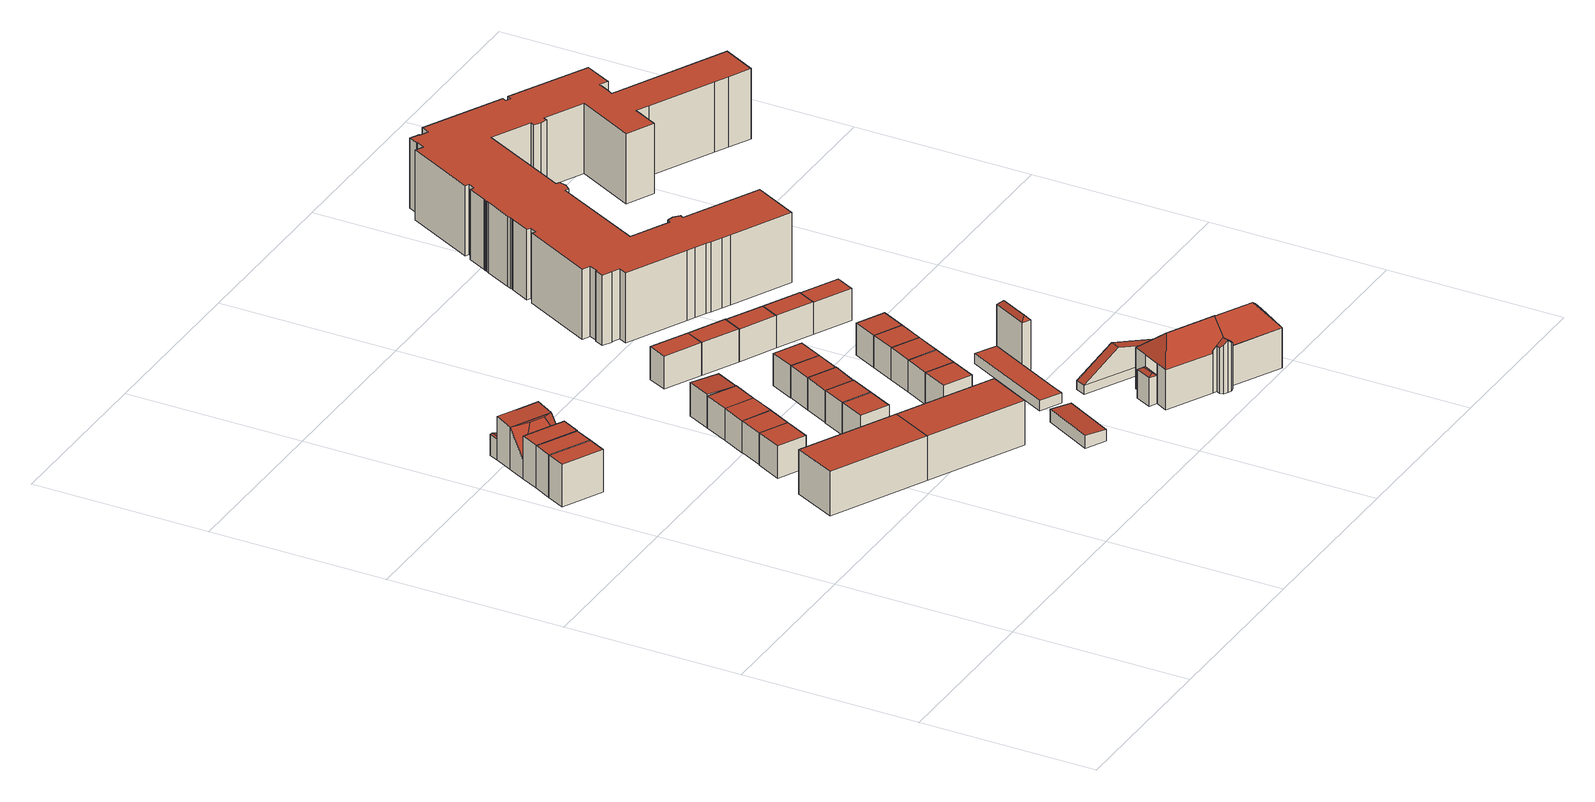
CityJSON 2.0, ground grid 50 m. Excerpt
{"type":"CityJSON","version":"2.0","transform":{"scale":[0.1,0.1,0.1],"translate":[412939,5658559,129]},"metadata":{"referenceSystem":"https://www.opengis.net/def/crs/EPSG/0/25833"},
"CityObjects":{
"building1":{"type":"Building","attributes":{"Dachtyp_tdc":"tdcPolyFlatRoof","Gemeindeschluessel":14612000,"Dachneigung":0,"QualitaetDacherkennung":31,"Geometrietyp2DReferenz":"3000","measuredHeight":12.28,"function":"31001_9998","roofType":"1000"},"geometry":[{"type":"Solid","lod":"2","boundaries":[[[[0,1,2,3]],[[1,4,5,2]],[[4,6,7,5]],[[6,0,3,7]],[[6,4,1,0]],[[3,2,5,7]]]],"semantics":{"surfaces":[{"type":"WallSurface"},{"type":"RoofSurface"},{"type":"GroundSurface"}],"values":[[0,0,0,0,1,2]]}}]},
"building2":{"type":"Building","attributes":{"Dachtyp_tdc":"tdcPolyFlatRoof","Gemeindeschluessel":14612000,"Dachneigung":0,"QualitaetDacherkennung":50,"Geometrietyp2DReferenz":"3000","measuredHeight":12.31,"function":"31001_9998","roofType":"1000"},"geometry":[{"type":"Solid","lod":"2","boundaries":[[[[8,0,3,9]],[[0,6,7,3]],[[6,10,11,7]],[[10,8,9,11]],[[10,6,0,8]],[[9,3,7,11]]]],"semantics":{"surfaces":[{"type":"WallSurface"},{"type":"RoofSurface"},{"type":"GroundSurface"}],"values":[[0,0,0,0,1,2]]}}]},
"building3":{"type":"Building","attributes":{"Dachtyp_tdc":"tdcPolyFlatRoof","Gemeindeschluessel":14612000,"Dachneigung":0,"QualitaetDacherkennung":34,"Geometrietyp2DReferenz":"3000","measuredHeight":12.39,"function":"31001_9998","roofType":"1000"},"geometry":[{"type":"Solid","lod":"2","boundaries":[[[[12,13,9,14]],[[13,15,11,9]],[[15,16,17,11]],[[16,12,14,17]],[[16,15,13,12]],[[14,9,11,17]]]],"semantics":{"surfaces":[{"type":"WallSurface"},{"type":"RoofSurface"},{"type":"GroundSurface"}],"values":[[0,0,0,0,1,2]]}}]},
"building4":{"type":"Building","attributes":{"Dachtyp_tdc":"tdcHipRoof","Gemeindeschluessel":14612000,"Dachneigung":64.22,"QualitaetDacherkennung":22,"Geometrietyp2DReferenz":"3000","measuredHeight":12.96,"function":"31001_9998","roofType":"3200"},"geometry":[{"type":"Solid","lod":"2","boundaries":[[[[18,19,17,14]],[[19,20,21,17]],[[20,22,23,21]],[[22,18,14,23]],[[20,19,24]],[[18,22,25]],[[19,18,25,24]],[[22,20,24,25]],[[14,17,21,23]]]],"semantics":{"surfaces":[{"type":"WallSurface"},{"type":"RoofSurface"},{"type":"GroundSurface"}],"values":[[0,0,0,0,1,1,1,1,2]]}}]},
"building5":{"type":"Building","attributes":{"Gemeindeschluessel":14612000,"Geometrietyp2DReferenz":"3000","function":"31001_9998","roofType":"9999"},"children":["building5-1","building5-2"]},
"building5-1":{"type":"BuildingPart","attributes":{"Dachtyp_tdc":"tdcPolyFlatRoof","Dachneigung":4.49,"QualitaetDacherkennung":57,"Geometrietyp2DReferenz":"3000","measuredHeight":12.61,"roofType":"2100"},"parents":["building5"],"geometry":[{"type":"MultiSurface","lod":"2","boundaries":[[[20,26,27,28,21]],[[29,30,31,32,33]],[[30,22,23,31]],[[22,20,21,23]],[[22,30,29,26,20]],[[21,28,32,31,23]]],"semantics":{"surfaces":[{"type":"WallSurface"},{"type":"RoofSurface"},{"type":"GroundSurface"}],"values":[0,0,0,0,1,2]}}]},
"building5-2":{"type":"BuildingPart","attributes":{"Dachtyp_tdc":"tdcGableRoof","Dachneigung":18.9,"QualitaetDacherkennung":33,"Geometrietyp2DReferenz":"3000","measuredHeight":6.35,"roofType":"3100"},"parents":["building5"],"geometry":[{"type":"MultiSurface","lod":"2","boundaries":[[[27,34,35,28]],[[34,36,37,35]],[[36,33,32,37]],[[36,34,38]],[[34,27,39,38]],[[33,36,38,39]],[[28,35,37,32]]],"semantics":{"surfaces":[{"type":"WallSurface"},{"type":"RoofSurface"},{"type":"GroundSurface"}],"values":[0,0,0,0,1,1,2]}}]},
"building6":{"type":"Building","attributes":{"Dachtyp_tdc":"tdcPolyFlatRoof","Gemeindeschluessel":14612000,"Dachneigung":0,"QualitaetDacherkennung":75,"Geometrietyp2DReferenz":"3000","measuredHeight":12.89,"function":"31001_9998","roofType":"1000"},"geometry":[{"type":"Solid","lod":"2","boundaries":[[[[40,41,42,43]],[[41,44,45,42]],[[44,46,47,45]],[[46,40,43,47]],[[46,44,41,40]],[[43,42,45,47]]]],"semantics":{"surfaces":[{"type":"WallSurface"},{"type":"RoofSurface"},{"type":"GroundSurface"}],"values":[[0,0,0,0,1,2]]}}]},
"building7":{"type":"Building","attributes":{"Dachtyp_tdc":"tdcPolyFlatRoof","Gemeindeschluessel":14612000,"Dachneigung":0,"QualitaetDacherkennung":45,"Geometrietyp2DReferenz":"3000","measuredHeight":9.41,"function":"31001_9998","roofType":"1000"},"geometry":[{"type":"Solid","lod":"2","boundaries":[[[[48,49,50,51]],[[49,52,53,50]],[[52,54,55,53]],[[54,48,51,55]],[[54,52,49,48]],[[51,50,53,55]]]],"semantics":{"surfaces":[{"type":"WallSurface"},{"type":"RoofSurface"},{"type":"GroundSurface"}],"values":[[0,0,0,0,1,2]]}}]},
"building8":{"type":"Building","attributes":{"Dachtyp_tdc":"tdcPolyFlatRoof","Gemeindeschluessel":14612000,"Dachneigung":0,"QualitaetDacherkennung":50,"Geometrietyp2DReferenz":"3000","measuredHeight":9.24,"function":"31001_9998","roofType":"1000"},"geometry":[{"type":"Solid","lod":"2","boundaries":[[[[56,48,57,58]],[[48,54,59,57]],[[54,60,61,59]],[[60,56,58,61]],[[60,54,48,56]],[[58,57,59,61]]]],"semantics":{"surfaces":[{"type":"WallSurface"},{"type":"RoofSurface"},{"type":"GroundSurface"}],"values":[[0,0,0,0,1,2]]}}]},
"building9":{"type":"Building","attributes":{"Dachtyp_tdc":"tdcPolyFlatRoof","Gemeindeschluessel":14612000,"Dachneigung":0,"QualitaetDacherkennung":49,"Geometrietyp2DReferenz":"3000","measuredHeight":9.34,"function":"31001_9998","roofType":"1000"},"geometry":[{"type":"Solid","lod":"2","boundaries":[[[[62,63,64,65]],[[66,60,56,67]],[[67,56,63,62]],[[56,60,64,63]],[[60,66,65,64]],[[66,67,62,65]]]],"semantics":{"surfaces":[{"type":"GroundSurface"},{"type":"RoofSurface"},{"type":"WallSurface"}],"values":[[0,1,2,2,2,2]]}}]},
"building10":{"type":"Building","attributes":{"Dachtyp_tdc":"tdcPolyFlatRoof","Gemeindeschluessel":14612000,"Dachneigung":0,"QualitaetDacherkennung":47,"Geometrietyp2DReferenz":"3000","measuredHeight":9.35,"function":"31001_9998","roofType":"1000"},"geometry":[{"type":"Solid","lod":"2","boundaries":[[[[68,67,62,69]],[[67,66,65,62]],[[66,70,71,65]],[[70,68,69,71]],[[70,66,67,68]],[[69,62,65,71]]]],"semantics":{"surfaces":[{"type":"WallSurface"},{"type":"RoofSurface"},{"type":"GroundSurface"}],"values":[[0,0,0,0,1,2]]}}]},
"building11":{"type":"Building","attributes":{"Dachtyp_tdc":"tdcPolyFlatRoof","Gemeindeschluessel":14612000,"Dachneigung":0,"QualitaetDacherkennung":71,"Geometrietyp2DReferenz":"3000","measuredHeight":12.89,"function":"31001_9998","roofType":"1000"},"geometry":[{"type":"Solid","lod":"2","boundaries":[[[[72,73,74,75]],[[73,41,42,74]],[[41,40,43,42]],[[40,72,75,43]],[[40,41,73,72]],[[75,74,42,43]]]],"semantics":{"surfaces":[{"type":"WallSurface"},{"type":"RoofSurface"},{"type":"GroundSurface"}],"values":[[0,0,0,0,1,2]]}}]},
"building12":{"type":"Building","attributes":{"Dachtyp_tdc":"tdcPolyFlatRoof","Gemeindeschluessel":14612000,"Dachneigung":0,"QualitaetDacherkennung":47,"Geometrietyp2DReferenz":"3000","measuredHeight":9.44,"function":"31001_9998","roofType":"1000"},"geometry":[{"type":"Solid","lod":"2","boundaries":[[[[76,77,78,79]],[[77,80,81,78]],[[80,82,83,81]],[[82,76,79,83]],[[82,80,77,76]],[[79,78,81,83]]]],"semantics":{"surfaces":[{"type":"WallSurface"},{"type":"RoofSurface"},{"type":"GroundSurface"}],"values":[[0,0,0,0,1,2]]}}]},
"building13":{"type":"Building","attributes":{"Dachtyp_tdc":"tdcPolyFlatRoof","Gemeindeschluessel":14612000,"Dachneigung":2.86,"QualitaetDacherkennung":45,"Geometrietyp2DReferenz":"3000","measuredHeight":9.7,"function":"31001_9998","roofType":"2100"},"geometry":[{"type":"Solid","lod":"2","boundaries":[[[[84,85,71,69]],[[85,86,87,71]],[[86,88,89,87]],[[88,84,69,89]],[[88,86,85,84]],[[69,71,87,89]]]],"semantics":{"surfaces":[{"type":"WallSurface"},{"type":"RoofSurface"},{"type":"GroundSurface"}],"values":[[0,0,0,0,1,2]]}}]},
"building14":{"type":"Building","attributes":{"Dachtyp_tdc":"tdcPolyFlatRoof","Gemeindeschluessel":14612000,"Dachneigung":0,"QualitaetDacherkennung":49,"Geometrietyp2DReferenz":"3000","measuredHeight":9.37,"function":"31001_9998","roofType":"1000"},"geometry":[{"type":"Solid","lod":"2","boundaries":[[[[90,76,79,91]],[[76,82,83,79]],[[82,92,93,83]],[[92,90,91,93]],[[92,82,76,90]],[[91,79,83,93]]]],"semantics":{"surfaces":[{"type":"WallSurface"},{"type":"RoofSurface"},{"type":"GroundSurface"}],"values":[[0,0,0,0,1,2]]}}]},
"building15":{"type":"Building","attributes":{"Dachtyp_tdc":"tdcPolyFlatRoof","Gemeindeschluessel":14612000,"Dachneigung":2.81,"QualitaetDacherkennung":53,"Geometrietyp2DReferenz":"3000","measuredHeight":9.51,"function":"31001_9998","roofType":"2100"},"geometry":[{"type":"Solid","lod":"2","boundaries":[[[[94,95,96,97]],[[95,98,99,96]],[[98,100,101,99]],[[100,94,97,101]],[[100,98,95,94]],[[97,96,99,101]]]],"semantics":{"surfaces":[{"type":"WallSurface"},{"type":"RoofSurface"},{"type":"GroundSurface"}],"values":[[0,0,0,0,1,2]]}}]},
"building16":{"type":"Building","attributes":{"Dachtyp_tdc":"tdcPolyFlatRoof","Gemeindeschluessel":14612000,"Dachneigung":3.16,"QualitaetDacherkennung":84,"Geometrietyp2DReferenz":"3000","measuredHeight":3.71,"function":"31001_9998","roofType":"2100"},"geometry":[{"type":"Solid","lod":"2","boundaries":[[[[102,103,104,105]],[[103,106,107,104]],[[106,108,109,107]],[[108,102,105,109]],[[108,106,103,102]],[[105,104,107,109]]]],"semantics":{"surfaces":[{"type":"WallSurface"},{"type":"RoofSurface"},{"type":"GroundSurface"}],"values":[[0,0,0,0,1,2]]}}]},
"building17":{"type":"Building","attributes":{"Dachtyp_tdc":"tdcPolyFlatRoof","Gemeindeschluessel":14612000,"Dachneigung":0,"QualitaetDacherkennung":49,"Geometrietyp2DReferenz":"3000","measuredHeight":9.36,"function":"31001_9998","roofType":"1000"},"geometry":[{"type":"Solid","lod":"2","boundaries":[[[[110,111,97,112]],[[111,113,101,97]],[[113,114,115,101]],[[114,110,112,115]],[[114,113,111,110]],[[112,97,101,115]]]],"semantics":{"surfaces":[{"type":"WallSurface"},{"type":"RoofSurface"},{"type":"GroundSurface"}],"values":[[0,0,0,0,1,2]]}}]},
"building18":{"type":"Building","attributes":{"Dachtyp_tdc":"tdcPolyFlatRoof","Gemeindeschluessel":14612000,"Dachneigung":0,"QualitaetDacherkennung":48,"Geometrietyp2DReferenz":"3000","measuredHeight":9.39,"function":"31001_9998","roofType":"1000"},"geometry":[{"type":"Solid","lod":"2","boundaries":[[[[116,117,118,119]],[[117,120,121,118]],[[120,122,123,121]],[[122,116,119,123]],[[122,120,117,116]],[[119,118,121,123]]]],"semantics":{"surfaces":[{"type":"WallSurface"},{"type":"RoofSurface"},{"type":"GroundSurface"}],"values":[[0,0,0,0,1,2]]}}]},
"building19":{"type":"Building","attributes":{"Dachtyp_tdc":"tdcPolyFlatRoof","Gemeindeschluessel":14612000,"Dachneigung":0,"QualitaetDacherkennung":58,"Geometrietyp2DReferenz":"3000","measuredHeight":9.55,"function":"31001_9998","roofType":"1000"},"geometry":[{"type":"Solid","lod":"2","boundaries":[[[[124,125,126,127]],[[125,128,129,126]],[[128,130,131,129]],[[130,124,127,131]],[[130,128,125,124]],[[127,126,129,131]]]],"semantics":{"surfaces":[{"type":"WallSurface"},{"type":"RoofSurface"},{"type":"GroundSurface"}],"values":[[0,0,0,0,1,2]]}}]},
"building20":{"type":"Building","attributes":{"Dachtyp_tdc":"tdcPolyFlatRoof","Gemeindeschluessel":14612000,"Dachneigung":0,"QualitaetDacherkennung":49,"Geometrietyp2DReferenz":"3000","measuredHeight":9.39,"function":"31001_9998","roofType":"1000"},"geometry":[{"type":"Solid","lod":"2","boundaries":[[[[132,110,133,134]],[[110,114,135,133]],[[114,136,137,135]],[[136,132,134,137]],[[136,114,110,132]],[[134,133,135,137]]]],"semantics":{"surfaces":[{"type":"WallSurface"},{"type":"RoofSurface"},{"type":"GroundSurface"}],"values":[[0,0,0,0,1,2]]}}]},
"building21":{"type":"Building","attributes":{"Dachtyp_tdc":"tdcPolyFlatRoof","Gemeindeschluessel":14612000,"Dachneigung":0,"QualitaetDacherkennung":50,"Geometrietyp2DReferenz":"3000","measuredHeight":9.3,"function":"31001_9998","roofType":"1000"},"geometry":[{"type":"Solid","lod":"2","boundaries":[[[[138,116,139,140]],[[116,122,141,139]],[[122,142,143,141]],[[142,138,140,143]],[[142,122,116,138]],[[140,139,141,143]]]],"semantics":{"surfaces":[{"type":"WallSurface"},{"type":"RoofSurface"},{"type":"GroundSurface"}],"values":[[0,0,0,0,1,2]]}}]},
"building22":{"type":"Building","attributes":{"Dachtyp_tdc":"tdcPolyFlatRoof","Gemeindeschluessel":14612000,"Dachneigung":0,"QualitaetDacherkennung":55,"Geometrietyp2DReferenz":"3000","measuredHeight":9.51,"function":"31001_9998","roofType":"1000"},"geometry":[{"type":"Solid","lod":"2","boundaries":[[[[144,145,146,147]],[[145,125,126,146]],[[125,124,127,126]],[[124,144,147,127]],[[124,125,145,144]],[[147,146,126,127]]]],"semantics":{"surfaces":[{"type":"WallSurface"},{"type":"RoofSurface"},{"type":"GroundSurface"}],"values":[[0,0,0,0,1,2]]}}]},
"building23":{"type":"Building","attributes":{"Dachtyp_tdc":"tdcPolyFlatRoof","Gemeindeschluessel":14612000,"Dachneigung":0,"QualitaetDacherkennung":49,"Geometrietyp2DReferenz":"3000","measuredHeight":9.3,"function":"31001_9998","roofType":"1000"},"geometry":[{"type":"Solid","lod":"2","boundaries":[[[[148,138,140,149]],[[138,142,143,140]],[[142,150,151,143]],[[150,148,149,151]],[[150,142,138,148]],[[149,140,143,151]]]],"semantics":{"surfaces":[{"type":"WallSurface"},{"type":"RoofSurface"},{"type":"GroundSurface"}],"values":[[0,0,0,0,1,2]]}}]},
"building24":{"type":"Building","attributes":{"Dachtyp_tdc":"tdcPolyFlatRoof","Gemeindeschluessel":14612000,"Dachneigung":0,"QualitaetDacherkennung":70,"Geometrietyp2DReferenz":"3000","measuredHeight":3.07,"function":"31001_9998","roofType":"1000"},"geometry":[{"type":"Solid","lod":"2","boundaries":[[[[152,153,154,155]],[[153,156,157,154]],[[156,158,159,157]],[[158,160,161,159]],[[160,162,163,161]],[[162,164,165,163]],[[164,166,167,165]],[[166,152,155,167]],[[166,164,162,160,158,156,153,152]],[[155,154,157,159,161,163,165,167]]]],"semantics":{"surfaces":[{"type":"WallSurface"},{"type":"RoofSurface"},{"type":"GroundSurface"}],"values":[[0,0,0,0,0,0,0,0,1,2]]}}]},
"building25":{"type":"Building","attributes":{"Dachtyp_tdc":"tdcPolyFlatRoof","Gemeindeschluessel":14612000,"Dachneigung":0,"QualitaetDacherkennung":50,"Geometrietyp2DReferenz":"3000","measuredHeight":9.28,"function":"31001_9998","roofType":"1000"},"geometry":[{"type":"Solid","lod":"2","boundaries":[[[[168,148,149,169]],[[148,150,151,149]],[[150,170,171,151]],[[170,168,169,171]],[[170,150,148,168]],[[169,149,151,171]]]],"semantics":{"surfaces":[{"type":"WallSurface"},{"type":"RoofSurface"},{"type":"GroundSurface"}],"values":[[0,0,0,0,1,2]]}}]},
"building26":{"type":"Building","attributes":{"Dachtyp_tdc":"tdcPolyFlatRoof","Gemeindeschluessel":14612000,"Dachneigung":0,"QualitaetDacherkennung":62,"Geometrietyp2DReferenz":"3000","measuredHeight":9.38,"function":"31001_9998","roofType":"1000"},"geometry":[{"type":"Solid","lod":"2","boundaries":[[[[172,173,174,175]],[[173,176,146,174]],[[176,177,147,146]],[[177,172,175,147]],[[177,176,173,172]],[[175,174,146,147]]]],"semantics":{"surfaces":[{"type":"WallSurface"},{"type":"RoofSurface"},{"type":"GroundSurface"}],"values":[[0,0,0,0,1,2]]}}]},
"building27":{"type":"Building","attributes":{"Dachtyp_tdc":"tdcPolyFlatRoof","Gemeindeschluessel":14612000,"Dachneigung":0,"QualitaetDacherkennung":48,"Geometrietyp2DReferenz":"3000","measuredHeight":9.33,"function":"31001_9998","roofType":"1000"},"geometry":[{"type":"Solid","lod":"2","boundaries":[[[[178,168,169,179]],[[168,170,171,169]],[[170,180,181,171]],[[180,178,179,181]],[[180,170,168,178]],[[179,169,171,181]]]],"semantics":{"surfaces":[{"type":"WallSurface"},{"type":"RoofSurface"},{"type":"GroundSurface"}],"values":[[0,0,0,0,1,2]]}}]},
"building28":{"type":"Building","attributes":{"Dachtyp_tdc":"tdcFreeFormRoof","Gemeindeschluessel":14612000,"Dachneigung":45.06,"QualitaetDacherkennung":8,"Geometrietyp2DReferenz":"3000","measuredHeight":15.59,"function":"31001_9998","roofType":"5000"},"geometry":[{"type":"Solid","lod":"2","boundaries":[[[[182,183,184,185]],[[183,186,187,184]],[[186,188,189,187]],[[188,182,185,189]],[[190,191,188,186]],[[190,186,183]],[[191,190,183,182]],[[191,182,188]],[[185,184,187,189]]]],"semantics":{"surfaces":[{"type":"WallSurface"},{"type":"RoofSurface"},{"type":"GroundSurface"}],"values":[[0,0,0,0,1,1,1,1,2]]}}]},
"building29":{"type":"Building","attributes":{"Dachtyp_tdc":"tdcPolyFlatRoof","Gemeindeschluessel":14612000,"Dachneigung":0,"QualitaetDacherkennung":62,"Geometrietyp2DReferenz":"3000","measuredHeight":9.37,"function":"31001_9998","roofType":"1000"},"geometry":[{"type":"Solid","lod":"2","boundaries":[[[[192,193,194,195]],[[193,173,174,194]],[[173,172,175,174]],[[172,192,195,175]],[[172,173,193,192]],[[195,194,174,175]]]],"semantics":{"surfaces":[{"type":"WallSurface"},{"type":"RoofSurface"},{"type":"GroundSurface"}],"values":[[0,0,0,0,1,2]]}}]},
"building30":{"type":"Building","attributes":{"Gemeindeschluessel":14612000,"Geometrietyp2DReferenz":"3000","function":"31001_9998","roofType":"9999"},"children":["building30-1","building30-2","building30-3","building30-4","building30-5","building30-6"]},
"building30-1":{"type":"BuildingPart","attributes":{"Dachtyp_tdc":"tdcFreeFormRoof","Dachneigung":40.37,"QualitaetDacherkennung":70,"Geometrietyp2DReferenz":"3000","measuredHeight":14.99,"roofType":"5000"},"parents":["building30"],"geometry":[{"type":"MultiSurface","lod":"2","boundaries":[[[196,197,198,199]],[[197,200,201,202,198]],[[203,204,205,206,207]],[[204,208,209,205]],[[208,210,211,209]],[[210,212,213,211]],[[212,214,215,213]],[[214,196,199,215]],[[210,208,204,203,216]],[[216,200,197,196,214,212,210]],[[199,198,202,217,218,206,205,209,211,213,215]]],"semantics":{"surfaces":[{"type":"WallSurface"},{"type":"RoofSurface"},{"type":"GroundSurface"}],"values":[0,0,0,0,0,0,0,0,1,1,2]}}]},
"building30-2":{"type":"BuildingPart","attributes":{"Dachtyp_tdc":"tdcHipAndGableRoof","Dachneigung":45.56,"QualitaetDacherkennung":69,"Geometrietyp2DReferenz":"3000","measuredHeight":17.72,"roofType":"5000"},"parents":["building30"],"geometry":[{"type":"MultiSurface","lod":"2","boundaries":[[[219,220,221,222]],[[223,224,225,226,227]],[[228,229,230]],[[228,231,232,229]],[[231,233,234,232]],[[233,207,206,234]],[[235,219,222,236]],[[237,238,239,231,240]],[[238,241,242,243,244,245,239]],[[207,246,231,239,245,247]],[[231,246,233]],[[233,246,207]],[[219,242,241,248,220]],[[235,249,243,242,219]],[[224,237,240,228]],[[228,240,231]],[[223,250,238,237,224]],[[222,221,227,226,229,232,234,206,218,251,236]]],"semantics":{"surfaces":[{"type":"WallSurface"},{"type":"RoofSurface"},{"type":"GroundSurface"}],"values":[0,0,0,0,0,0,0,1,1,1,0,0,0,0,0,0,0,2]}}]},
"building30-3":{"type":"BuildingPart","attributes":{"Dachtyp_tdc":"tdcPolyFlatRoof","Dachneigung":39.12,"QualitaetDacherkennung":50,"Geometrietyp2DReferenz":"3000","measuredHeight":12.95,"roofType":"2100"},"parents":["building30"],"geometry":[{"type":"MultiSurface","lod":"2","boundaries":[[[248,252,253,221,220]],[[252,254,255,253]],[[254,250,223,227,255]],[[250,254,252,248]],[[221,253,255,227]]],"semantics":{"surfaces":[{"type":"WallSurface"},{"type":"RoofSurface"},{"type":"GroundSurface"}],"values":[0,0,0,1,2]}}]},
"building30-4":{"type":"BuildingPart","attributes":{"Dachtyp_tdc":"tdcHipAndGableRoof","Dachneigung":41.06,"QualitaetDacherkennung":72,"Geometrietyp2DReferenz":"3000","measuredHeight":17.77,"roofType":"5000"},"parents":["building30"],"geometry":[{"type":"MultiSurface","lod":"2","boundaries":[[[201,256,198,202]],[[256,257,258,198]],[[257,259,260,258]],[[259,261,262,263,260]],[[264,265,266,267]],[[265,268,269,266]],[[268,270,271,269]],[[270,249,235,236,271]],[[268,265,264,261,259,257,272]],[[257,256,201,273,274,275,272]],[[275,244,249,270,268,272]],[[251,218,217,202,198,258,260,263,266,269,271,236]]],"semantics":{"surfaces":[{"type":"WallSurface"},{"type":"RoofSurface"},{"type":"GroundSurface"}],"values":[0,0,0,0,0,0,0,0,1,1,1,2]}}]},
"building30-5":{"type":"BuildingPart","attributes":{"Dachtyp_tdc":"tdcFreeFormRoof","Dachneigung":37.93,"QualitaetDacherkennung":11,"Geometrietyp2DReferenz":"3000","measuredHeight":9.13,"roofType":"5000"},"parents":["building30"],"geometry":[{"type":"MultiSurface","lod":"2","boundaries":[[[225,276,277,226]],[[276,278,279,277]],[[278,230,229,279]],[[280,230,278]],[[281,280,278,276]],[[281,276,225]],[[280,281,225,230]],[[226,277,279,229]]],"semantics":{"surfaces":[{"type":"WallSurface"},{"type":"RoofSurface"},{"type":"GroundSurface"}],"values":[0,0,0,0,1,0,1,2]}}]},
"building30-6":{"type":"BuildingPart","attributes":{"Dachtyp_tdc":"tdcFreeFormRoof","Dachneigung":33.71,"QualitaetDacherkennung":15,"Geometrietyp2DReferenz":"3000","measuredHeight":8.97,"roofType":"5000"},"parents":["building30"],"geometry":[{"type":"MultiSurface","lod":"2","boundaries":[[[262,282,283,263]],[[282,284,285,283]],[[284,267,266,285]],[[286,267,284]],[[287,286,284,282]],[[287,282,262]],[[286,287,262,267]],[[263,283,285,266]]],"semantics":{"surfaces":[{"type":"WallSurface"},{"type":"RoofSurface"},{"type":"GroundSurface"}],"values":[0,0,0,1,1,1,1,2]}}]},
"building31":{"type":"Building","attributes":{"Dachtyp_tdc":"tdcGableRoof","Gemeindeschluessel":14612000,"Dachneigung":14.64,"QualitaetDacherkennung":2,"Geometrietyp2DReferenz":"3000","measuredHeight":10.04,"function":"31001_9998","roofType":"3100"},"geometry":[{"type":"Solid","lod":"2","boundaries":[[[[288,289,290,291]],[[289,292,293,290]],[[292,294,295,293]],[[294,288,291,295]],[[292,289,296]],[[288,294,297]],[[289,288,297,296]],[[294,292,296,297]],[[291,290,293,295]]]],"semantics":{"surfaces":[{"type":"WallSurface"},{"type":"RoofSurface"},{"type":"GroundSurface"}],"values":[[0,0,0,0,0,0,1,1,2]]}}]},
"building32":{"type":"Building","attributes":{"Dachtyp_tdc":"tdcPolyFlatRoof","Gemeindeschluessel":14612000,"Dachneigung":0,"QualitaetDacherkennung":56,"Geometrietyp2DReferenz":"3000","measuredHeight":9.37,"function":"31001_9998","roofType":"1000"},"geometry":[{"type":"Solid","lod":"2","boundaries":[[[[298,299,300,301]],[[299,302,194,300]],[[302,303,195,194]],[[303,298,301,195]],[[303,302,299,298]],[[301,300,194,195]]]],"semantics":{"surfaces":[{"type":"WallSurface"},{"type":"RoofSurface"},{"type":"GroundSurface"}],"values":[[0,0,0,0,1,2]]}}]},
"building33":{"type":"Building","attributes":{"Dachtyp_tdc":"tdcPolyFlatRoof","Gemeindeschluessel":14612000,"Dachneigung":0,"QualitaetDacherkennung":16,"Geometrietyp2DReferenz":"3000","measuredHeight":20.32,"function":"31001_2000","roofType":"1000"},"geometry":[{"type":"Solid","lod":"2","boundaries":[[[[304,305,306,307]],[[305,308,309,306]],[[308,310,311,309]],[[310,312,313,311]],[[312,314,315,313]],[[314,316,317,315]],[[316,318,319,317]],[[318,320,321,319]],[[320,322,323,321]],[[322,324,325,323]],[[324,326,327,325]],[[326,328,329,327]],[[328,330,331,329]],[[330,332,333,331]],[[332,334,335,333]],[[334,336,337,335]],[[336,338,339,337]],[[338,340,341,339]],[[340,342,343,341]],[[342,344,345,343]],[[344,346,347,345]],[[346,348,349,347]],[[348,350,351,349]],[[350,352,353,351]],[[352,354,355,353]],[[354,356,357,355]],[[356,358,359,357]],[[358,360,361,359]],[[360,362,363,361]],[[362,364,365,363]],[[364,366,367,365]],[[366,368,369,367]],[[368,370,371,369]],[[370,372,373,371]],[[372,374,375,373]],[[374,376,377,375]],[[376,378,379,377]],[[378,380,381,379]],[[380,382,383,381]],[[382,384,385,383]],[[384,386,387,385]],[[386,388,389,387]],[[388,390,391,389]],[[390,392,393,391]],[[392,394,395,393]],[[394,396,397,395]],[[396,398,399,397]],[[398,400,401,399]],[[400,402,403,401]],[[402,404,405,403]],[[404,406,407,405]],[[406,408,409,407]],[[408,410,411,409]],[[410,412,413,411]],[[412,414,415,413]],[[414,416,417,415]],[[416,418,419,417]],[[418,420,421,419]],[[420,422,423,421]],[[422,424,425,423]],[[424,426,427,425]],[[426,428,429,427]],[[428,430,431,429]],[[430,432,433,431]],[[432,434,435,433]],[[434,436,437,435]],[[436,438,439,437]],[[438,440,441,439]],[[440,442,443,441]],[[442,444,445,443]],[[444,446,447,445]],[[446,448,449,447]],[[448,450,451,449]],[[450,452,453,451]],[[452,454,455,453]],[[454,456,457,455]],[[456,458,459,457]],[[458,460,461,459]],[[460,462,463,461]],[[462,464,465,463]],[[464,466,467,465]],[[466,468,469,467]],[[468,470,471,469]],[[470,472,473,471]],[[472,304,307,473]],[[472,470,468,466,464,462,460,458,456,454,452,450,448,446,444,442,440,438,436,434,432,430,428,426,424,422,420,418,416,414,412,410,408,406,404,402,400,398,396,394,392,390,388,386,384,382,380,378,376,374,372,370,368,366,364,362,360,358,356,354,352,350,348,346,344,342,340,338,336,334,332,330,328,326,324,322,320,318,316,314,312,310,308,305,304]],[[307,306,309,311,313,315,317,319,321,323,325,327,329,331,333,335,337,339,341,343,345,347,349,351,353,355,357,359,361,363,365,367,369,371,373,375,377,379,381,383,385,387,389,391,393,395,397,399,401,403,405,407,409,411,413,415,417,419,421,423,425,427,429,431,433,435,437,439,441,443,445,447,449,451,453,455,457,459,461,463,465,467,469,471,473]]]],"semantics":{"surfaces":[{"type":"WallSurface"},{"type":"RoofSurface"},{"type":"GroundSurface"}],"values":[[0,0,0,0,0,0,0,0,0,0,0,0,0,0,0,0,0,0,0,0,0,0,0,0,0,0,0,0,0,0,0,0,0,0,0,0,0,0,0,0,0,0,0,0,0,0,0,0,0,0,0,0,0,0,0,0,0,0,0,0,0,0,0,0,0,0,0,0,0,0,0,0,0,0,0,0,0,0,0,0,0,0,0,0,0,1,2]]}}]}
},
"vertices":[
[141,1263,138],[115,1213,138],[115,1213,15],[141,1263,15],[3,1270,138],[3,1270,15],[28,1320,138],[28,1320,15],
[166,1313,138],[166,1313,15],[54,1370,138],[54,1370,15],
[192,1363,139],[166,1313,139],[192,1363,15],[54,1370,139],[79,1420,139],[79,1420,15],
[192,1363,69],[79,1420,69],[105,1470,137],[105,1470,15],[217,1413,137],[217,1413,15],[137,1432,145],[178,1411,145],
[130,1520,141],[130,1520,75],[130,1520,15],[183,1493,141],[243,1463,141],[243,1463,15],[183,1493,15],[183,1493,60],
[143,1546,75],[143,1546,15],[196,1519,60],[196,1519,15],[148,1543,78],[136,1518,78],
[603,644,143],[543,525,143],[543,525,14],[603,644,14],[277,659,143],[277,659,14],[336,778,143],[336,778,14],
[492,892,108],[456,821,108],[456,821,14],[492,892,14],[378,860,108],[378,860,14],[414,931,108],[414,931,14],
[525,957,108],[492,892,16],[525,957,16],[414,931,16],[446,996,108],[446,996,16],
[558,1023,15],[525,957,15],[446,996,15],[480,1062,15],[480,1062,108],[558,1023,108],
[591,1089,108],[591,1089,15],[513,1129,108],[513,1129,15],
[870,509,143],[810,391,143],[810,391,14],[870,509,14],
[719,777,108],[684,707,108],[684,707,14],[719,777,14],[606,746,108],[606,746,14],[641,816,108],[641,816,14],
[591,1089,107],[513,1129,112],[546,1195,112],[546,1195,15],[624,1156,107],[624,1156,15],
[752,843,108],[752,843,14],[674,882,108],[674,882,14],
[785,909,110],[752,843,106],[752,843,15],[785,909,15],[674,882,106],[674,882,15],[707,948,110],[707,948,15],
[927,223,44],[872,253,47],[872,253,10],[927,223,10],[945,390,48],[945,390,10],[1000,361,44],[1000,361,10],
[819,975,108],[785,909,108],[819,975,15],[707,948,108],[741,1014,108],[741,1014,15],
[946,663,108],[911,593,108],[911,593,14],[946,663,14],[833,632,108],[833,632,14],[868,702,108],[868,702,14],
[762,1315,109],[736,1263,109],[736,1263,14],[762,1315,14],[633,1314,109],[633,1314,14],[659,1367,109],[659,1367,14],
[852,1042,108],[819,975,14],[852,1042,14],[741,1014,14],[774,1081,108],[774,1081,14],
[979,729,108],[946,663,15],[979,729,15],[868,702,15],[901,768,108],[901,768,15],
[864,1264,109],[838,1211,109],[838,1211,14],[864,1264,14],
[1013,795,108],[1013,795,15],[935,834,108],[935,834,15],
[1051,438,43],[1037,409,43],[1037,409,13],[1051,438,13],[1035,406,43],[1035,406,13],[976,436,43],[976,436,13],[1105,688,43],[1105,688,13],[1147,665,43],[1147,665,13],[1163,656,43],[1163,656,13],[1112,557,43],[1112,557,13],
[1046,861,108],[1046,861,15],[968,900,108],[968,900,15],
[966,1212,108],[940,1160,108],[940,1160,14],[966,1212,14],[838,1211,108],[864,1264,108],
[1079,928,108],[1079,928,15],[1001,967,108],[1001,967,15],
[1112,557,163],[1163,656,163],[1163,656,20],[1112,557,20],[1186,646,163],[1186,646,20],[1135,545,163],[1135,545,20],[1169,640,176],[1129,561,176],
[1068,1161,108],[1042,1109,108],[1042,1109,14],[1068,1161,14],
[1278,97,136],[1268,102,126],[1268,102,4],[1278,97,4],[1268,103,126],[1268,103,120],[1268,103,4],[1316,78,136],[1311,69,135],[1311,69,4],[1316,78,4],[1316,78,119],[1298,65,144],[1298,65,4],[1288,70,154],[1288,70,4],[1277,76,144],[1277,76,4],[1274,87,136],[1274,87,4],[1297,88,154],[1297,88,4],[1310,81,4],
[1390,171,119],[1427,152,119],[1427,152,4],[1390,171,4],[1510,110,119],[1498,87,119],[1498,87,86],[1498,87,4],[1510,110,4],[1475,42,119],[1475,42,4],[1475,42,86],[1457,7,119],[1457,7,4],[1316,79,119],[1316,79,4],[1365,184,119],[1365,184,4],[1498,87,132],[1510,110,135],[1442,82,181],[1475,42,125],[1427,152,135],[1390,171,135],[1365,184,135],[1345,146,171],[1339,135,181],[1316,79,120],[1310,81,119],[1427,152,134],[1365,184,133],[1510,110,134],[1339,135,4],
[1433,164,123],[1433,164,4],[1516,122,123],[1516,122,4],
[1268,102,119],[1140,168,120],[1140,168,4],[1158,201,120],[1158,201,4],[1157,201,120],[1157,201,86],[1157,201,4],[1181,247,121],[1181,247,122],[1181,247,4],[1181,247,86],[1199,283,122],[1199,283,4],[1371,196,122],[1371,196,4],[1207,202,182],[1297,88,120],[1310,81,120],[1339,135,182],
[1520,76,86],[1520,76,4],[1497,31,86],[1497,31,4],[1486,37,95],[1509,82,95],
[1136,212,86],[1136,212,4],[1159,258,86],[1159,258,4],[1165,242,94],[1149,211,94],
[1465,226,36],[1451,198,36],[1451,198,11],[1465,226,11],[1101,377,37],[1101,377,11],[1115,405,37],[1115,405,11],[1195,329,111],[1209,357,111],
[1173,1108,107],[1147,1056,107],[1147,1056,14],[1173,1108,14],[1042,1109,107],[1068,1161,107],
[1866,1786,216],[1818,1693,216],[1818,1693,13],[1866,1786,13],[1756,1724,216],[1756,1724,13],[1718,1743,216],[1718,1743,13],[1539,1833,216],[1539,1833,13],[1503,1851,216],[1503,1851,13],[1494,1832,216],[1494,1832,13],[1490,1824,216],[1490,1824,13],[1486,1816,216],[1486,1816,13],[1482,1808,216],[1482,1808,13],[1471,1786,216],[1471,1786,13],[1468,1781,216],[1468,1781,13],[1391,1820,216],[1391,1820,13],[1473,1982,216],[1473,1982,13],[1364,2037,216],[1364,2037,13],[1359,2027,216],[1359,2027,13],[1339,2032,216],[1339,2032,13],[1323,2045,216],[1323,2045,13],[1328,2055,216],[1328,2055,13],[1219,2110,216],[1219,2110,13],[1095,1862,216],[1095,1862,13],[1104,1857,216],[1104,1857,13],[1100,1837,216],[1100,1837,13],[1086,1821,216],[1086,1821,13],[1076,1826,216],[1076,1826,13],[952,1578,216],[952,1578,13],[1061,1523,216],[1061,1523,13],[1066,1532,216],[1066,1532,13],[1085,1528,216],[1085,1528,13],[1101,1514,216],[1101,1514,13],[1096,1505,216],[1096,1505,13],[1306,1399,216],[1306,1399,13],[1243,1276,216],[1243,1276,13],[1076,1360,216],[1076,1360,13],[1053,1372,216],[1053,1372,13],[1023,1387,216],[1023,1387,13],[1010,1394,216],[1010,1394,13],[980,1409,216],[980,1409,13],[957,1420,216],[957,1420,13],[789,1504,216],[789,1504,13],[800,1527,216],[800,1527,13],[777,1539,216],[777,1539,13],[776,1537,216],[776,1537,13],[750,1550,216],[750,1550,13],[763,1575,216],[763,1575,13],[765,1574,216],[765,1574,13],[776,1598,216],[776,1598,13],[754,1609,216],[754,1609,13],[852,1803,216],[852,1803,13],[862,1797,216],[862,1797,13],[871,1815,216],[871,1815,13],[861,1821,216],[861,1821,13],[888,1874,216],[888,1874,13],[890,1878,216],[890,1878,13],[892,1883,216],[892,1883,13],[897,1893,216],[897,1893,13],[934,1966,216],[934,1966,13],[937,1973,216],[937,1973,13],[938,1976,216],[938,1976,13],[940,1979,216],[940,1979,13],[942,1983,216],[942,1983,13],[970,2038,216],[970,2038,13],[980,2033,216],[980,2033,13],[989,2051,216],[989,2051,13],[979,2056,216],[979,2056,13],[1076,2249,216],[1076,2249,13],[1098,2238,216],[1098,2238,13],[1111,2261,216],[1111,2261,13],[1109,2262,216],[1109,2262,13],[1122,2288,216],[1122,2288,13],[1147,2275,216],[1147,2275,13],[1146,2273,216],[1146,2273,13],[1170,2261,216],[1170,2261,13],[1181,2284,216],[1181,2284,13],[1401,2173,216],[1401,2173,13],[1396,2162,216],[1396,2162,13],[1410,2156,216],[1410,2156,13],[1415,2166,216],[1415,2166,13],[1419,2165,216],[1419,2165,13],[1635,2055,216],[1635,2055,13],[1596,1978,216],[1596,1978,13],[1573,1990,216],[1573,1990,13],[1564,1971,216],[1564,1971,13],[1555,1954,216],[1555,1954,13],[1550,1944,216],[1550,1944,13]
]}
